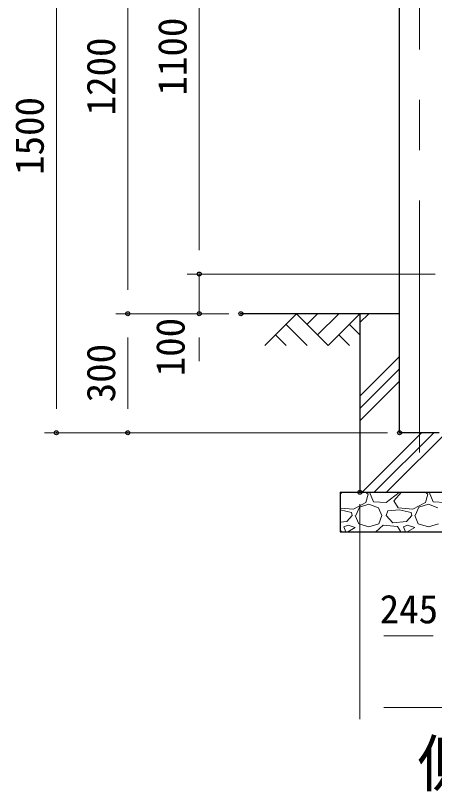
# Model space of a CAD drawing. Units: millimetres, scale not verified. Extents: x -6300 to 6300, y -4455 to 4455.
# Drawn here: x 1915 to 2972, y -2202 to -247 of the extents above; entities that cross this region are included whole.
import ezdxf
from ezdxf.enums import TextEntityAlignment as Align

# ---------------------------------------------------------------- set-up
doc = ezdxf.new("R2010")
doc.units = ezdxf.units.MM
doc.header["$LTSCALE"] = 20
doc.header["$PDMODE"] = 32
doc.header["$PDSIZE"] = 10
doc.linetypes.add('USER1', pattern=[50.8, 31.75, -6.35, 6.35, -6.35])
for name, color, linetype, lineweight in [('0-0_D-TTL-TXT', 7, 'Continuous', 25), ('0-1_D-STR1', 1, 'Continuous', 25), ('0-2_D-STR4', 7, 'Continuous', 25), ('0-3_D-BMK', 2, 'USER1', 13), ('0-4_D-DCR-HCH', 7, 'Continuous', 13), ('0-7_D-BGD', 7, 'Continuous', 25), ('0-8_D-STR-DIM', 7, 'Continuous', 13)]:
    doc.layers.add(name, color=color, linetype=linetype, lineweight=lineweight)
doc.layers.add('0-A_Defpoints', color=8, linetype='Continuous')
doc.styles.add('ＭＳ ゴシック', font='')
doc.styles.get('ＭＳ ゴシック').set_extended_font_data('MS Gothic')

msp = doc.modelspace()

# ---------------------------------------------------------------- linework, layer by layer
at = {"layer": '0-1_D-STR1'}
for p, q in [((2883.48, -1297.76), (2883.48, 202.24)), ((2983.48, -1297.76), (2883.48, -1297.76))]:
    msp.add_line(p, q, dxfattribs=at)
at = {"layer": '0-2_D-STR4'}
for p, q in [((2883.48, -997.76), (2783.48, -997.76)), ((2783.48, -997.76), (2783.48, -1447.76)), ((2733.48, -1447.76), (3903.48, -1447.76)), ((2733.48, -1447.76), (2733.48, -1547.76)), ((2733.48, -1547.76), (3903.48, -1547.76))]:
    msp.add_line(p, q, dxfattribs=at)
at = {"layer": '0-3_D-BMK'}
msp.add_line((2933.48, -1347.76), (2933.48, 252.24), dxfattribs=at)
at = {"layer": '0-4_D-DCR-HCH'}
for p, q in [((2623.85, -997.76), (2544.03, -1077.58)), ((2623.85, -997.76), (2703.66, -1077.58)), ((2650.45, -1024.37), (2677.06, -997.76)), ((2677.06, -1050.98), (2730.27, -997.76)), ((2703.66, -1077.58), (2783.48, -997.76)), ((2783.48, -1020.08), (2805.8, -997.76)), ((2597.24, -1024.37), (2650.7, -1077.58)), ((2756.88, -1024.37), (2783.48, -1050.85)), ((2570.63, -1050.98), (2597.36, -1077.58)), ((2730.27, -1050.98), (2757, -1077.58)), ((2850.78, -1447.76), (3213.84, -1084.71)), ((2783.48, -1205.7), (2883.48, -1105.7)), ((2783.48, -1236.63), (2883.48, -1136.63)), ((2783.48, -1267.57), (2883.48, -1167.57)), ((2788.9, -1447.76), (2938.9, -1297.76)), ((2819.84, -1447.76), (2969.84, -1297.76)), ((2733.48, -1453.16), (2738.34, -1447.76)), ((2797.79, -1447.76), (2804.69, -1452.54)), ((2804.69, -1452.54), (2798.69, -1473.54)), ((2807.97, -1447.76), (2818.19, -1472.04)), ((2849.69, -1473.54), (2882.69, -1448.04)), ((2869.19, -1469.04), (2888.34, -1447.76)), ((2882.69, -1448.04), (2882.78, -1447.76)), ((2947.79, -1447.76), (2954.69, -1452.54)), ((2954.69, -1452.54), (2948.69, -1473.54)), ((2957.97, -1447.76), (2968.19, -1472.04)), ((2798.69, -1473.54), (2767.19, -1490.04)), ((2773.19, -1506.54), (2782.19, -1485.54)), ((2782.19, -1485.54), (2806.19, -1478.04)), ((2806.19, -1478.04), (2830.19, -1487.04)), ((2818.19, -1472.04), (2849.69, -1473.54)), ((2879.69, -1487.04), (2869.19, -1469.04)), ((2948.69, -1473.54), (2917.19, -1490.04)), ((2923.19, -1506.54), (2932.19, -1485.54)), ((2932.19, -1485.54), (2956.19, -1478.04)), ((2956.19, -1478.04), (2980.19, -1487.04)), ((2968.19, -1472.04), (2999.69, -1473.54)), ((2767.19, -1490.04), (2733.48, -1487.34)), ((2762.69, -1499.04), (2733.48, -1491.74)), ((2764.19, -1506.54), (2762.69, -1499.04)), ((2830.19, -1487.04), (2839.19, -1506.54)), ((2849.69, -1506.54), (2854.19, -1494.54)), ((2882.69, -1491.54), (2854.19, -1494.54)), ((2917.19, -1490.04), (2879.69, -1487.04)), ((2912.69, -1499.04), (2882.69, -1491.54)), ((2914.19, -1506.54), (2912.69, -1499.04)), ((2750.69, -1521.54), (2733.48, -1523.04)), ((2764.19, -1506.54), (2750.69, -1521.54)), ((2771.69, -1506.54), (2780.69, -1527.54)), ((2831.69, -1527.54), (2839.19, -1506.54)), ((2866.19, -1524.54), (2849.69, -1506.54)), ((2900.69, -1521.54), (2866.19, -1524.54)), ((2914.19, -1506.54), (2900.69, -1521.54)), ((2921.69, -1506.54), (2930.69, -1527.54)), ((2736.88, -1547.76), (2733.48, -1542.2)), ((2753.69, -1530.54), (2743.19, -1535.04)), ((2743.19, -1535.04), (2748.28, -1547.76)), ((2752.98, -1547.76), (2771.69, -1536.54)), ((2771.69, -1536.54), (2753.69, -1530.54)), ((2780.69, -1527.54), (2806.19, -1535.04)), ((2806.19, -1535.04), (2831.69, -1527.54)), ((2842.19, -1530.54), (2823.32, -1547.76)), ((2878.19, -1533.54), (2842.19, -1530.54)), ((2886.88, -1547.76), (2878.19, -1533.54)), ((2903.69, -1530.54), (2893.19, -1535.04)), ((2893.19, -1535.04), (2898.28, -1547.76)), ((2902.98, -1547.76), (2921.69, -1536.54)), ((2921.69, -1536.54), (2903.69, -1530.54)), ((2930.69, -1527.54), (2956.19, -1535.04)), ((2956.19, -1535.04), (2981.69, -1527.54))]:
    msp.add_line(p, q, dxfattribs=at)
at = {"layer": '0-7_D-BGD'}
msp.add_line((2783.48, -997.76), (2483.48, -997.76), dxfattribs=at)
at = {"layer": '0-8_D-STR-DIM'}
for p, q in [((2018.37, 142.24), (2018.37, -1237.76)), ((2198.37, 142.24), (2198.37, -937.76)), ((2378.37, 142.24), (2378.37, -837.76)), ((2378.37, -837.76), (2378.37, -777.76)), ((2973.48, -897.76), (2348.37, -897.76)), ((2973.48, -897.76), (2348.37, -897.76)), ((2378.37, -897.76), (2378.37, -997.76)), ((2453.48, -997.76), (2168.37, -997.76)), ((2453.48, -997.76), (2168.37, -997.76)), ((2453.48, -997.76), (2348.37, -997.76)), ((2198.37, -1057.76), (2198.37, -1237.76)), ((2378.37, -1057.76), (2378.37, -1117.76)), ((2853.48, -1297.76), (1988.37, -1297.76)), ((2853.48, -1297.76), (2168.37, -1297.76)), ((2783.48, -1477.76), (2783.48, -1839.75)), ((2783.48, -1477.76), (2783.48, -2019.75)), ((2843.48, -1809.75), (2968.48, -1809.75)), ((2843.48, -1989.75), (3793.48, -1989.75))]:
    msp.add_line(p, q, dxfattribs=at)
at = {"layer": '0-A_Defpoints'}
for p in [(2378.37, -897.76), (2198.37, -997.76), (2378.37, -997.76), (2483.48, -997.76), (2018.37, -1297.76), (2198.37, -1297.76), (2883.48, -1297.76), (2783.48, -1447.76)]:
    msp.add_point(p, dxfattribs=at)

# ---------------------------------------------------------------- texts
at = {"layer": '0-0_D-TTL-TXT', "style": 'ＭＳ ゴシック'}
msp.add_text('側\u3000面\u3000図', height=115.4, dxfattribs=at).set_placement((2928.63, -2223.4), align=Align.BOTTOM_LEFT)
at = {"layer": '0-8_D-STR-DIM', "style": 'ＭＳ ゴシック'}
for s, p in [('1100', (2368.25, -448.11)), ('1200', (2188.25, -498.11)), ('1500', (2008.25, -648.11)), ('100', (2363.32, -1155.49)), ('300', (2188.25, -1221.08))]:
    msp.add_text(s, height=72.14, rotation=90, dxfattribs=at).set_placement(p, align=Align.BOTTOM_LEFT)
msp.add_text('245', height=72.14, dxfattribs=at).set_placement((2833.46, -1799.63), align=Align.BOTTOM_LEFT)

doc.saveas('drawing.dxf')
